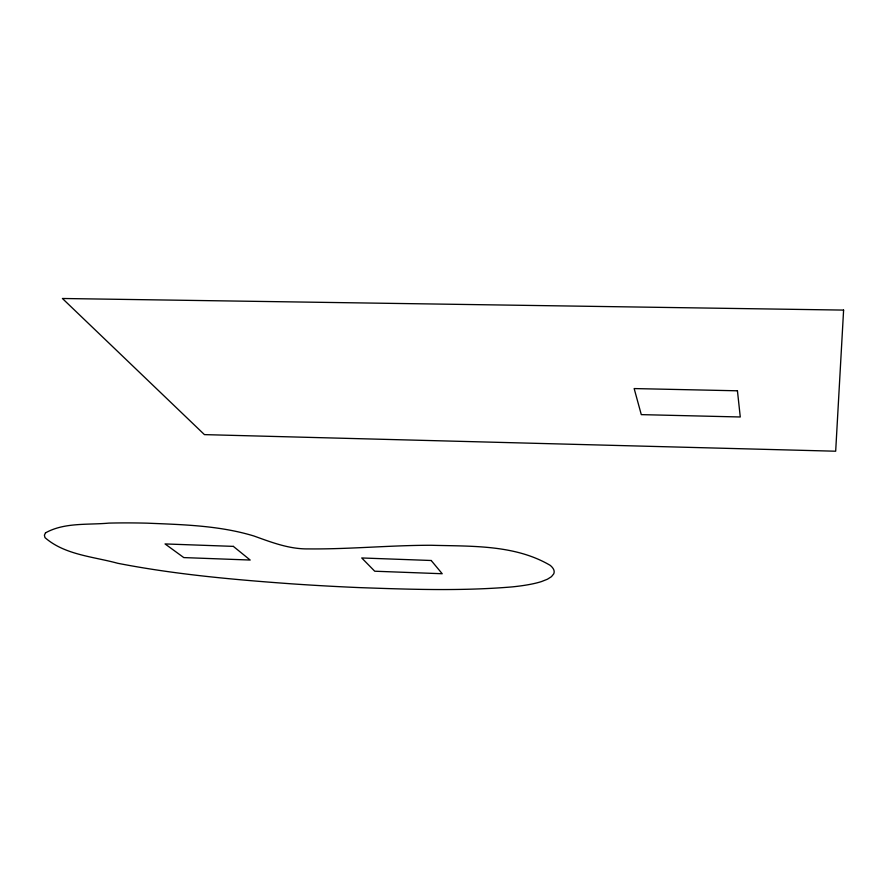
<?xml version="1.0" encoding="UTF-8"?>
<svg xmlns="http://www.w3.org/2000/svg" width="888" height="888" viewBox="0 0 888 888"><rect width="100%" height="100%" fill="white"/><g stroke="black" fill="none" stroke-linecap="round" stroke-linejoin="round"><path stroke-width="1.33" d="M843.6 310.09L835.675 451.215L204.44 434.621L62.415 298.49L843.6 310.09M45.499 532.878L44.4 535.153L44.977 537.606C64.613 554.889 93.362 556.61 117.727 563.281C175.036 574.447 233.311 579.62 291.486 583.827A545.265 111.733 4.6 0 0 360.151 587.634C410.767 589.41 461.582 591.175 512.11 586.901A130.691 22.899 3.8 0 0 541.558 581.54L547.43 579.22L551.426 576.689L553.635 573.992A156.776 27.55 3.9 0 0 550.194 565.345C514.774 544.455 471.173 546.398 431.379 545.276C390.354 545.221 349.428 549.317 308.402 548.906C289.377 549.228 271.55 542.346 253.957 536.008C219.447 525.485 182.95 524.653 147.175 523.165A182.906 31.213 4.8 0 0 108.869 523.11C87.901 525.052 64.413 522.266 45.499 532.878M737.44 390.798L634.154 388.567L641.291 414.629L740.27 416.983L737.44 390.798M233.344 546.375L165.046 543.933L183.794 557.586L250.183 560.039L233.344 546.375M431.202 560.495L361.738 557.964L374.725 571.217L442.202 573.737L431.202 560.495"/></g></svg>
